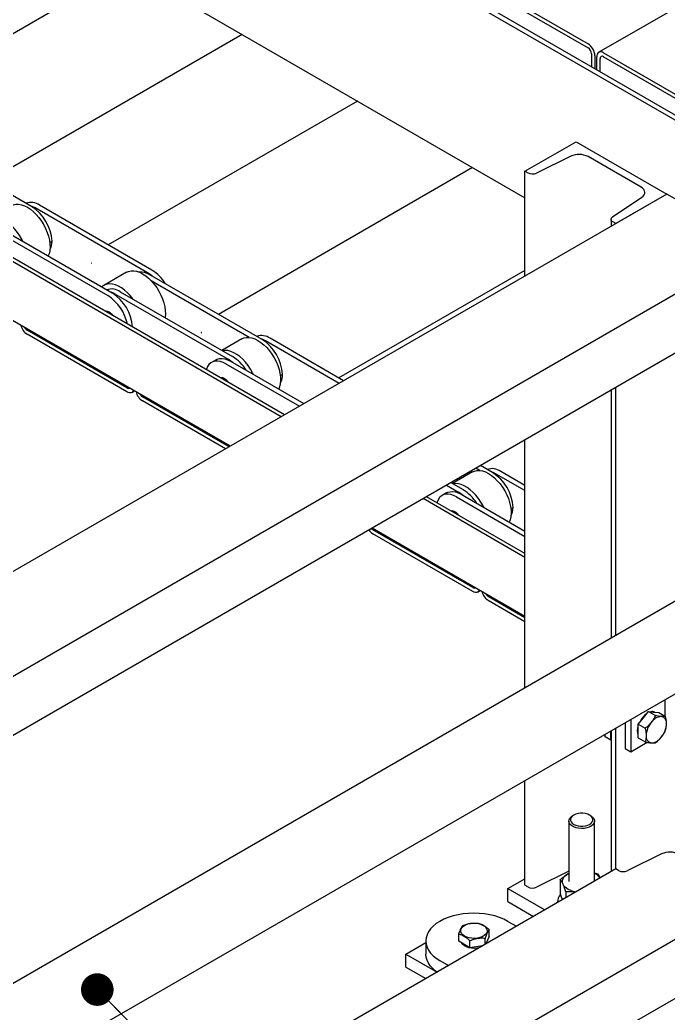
# Model space of a CAD drawing. Header units: millimetres. Extents: x 0 to 11880, y 0 to 8400.
# Drawn here: x 5595 to 5999, y 932 to 1551 of the extents above; entities that cross this region are included whole.
import ezdxf

# ---------------------------------------------------------------- set-up
doc = ezdxf.new("R2010")
doc.units = ezdxf.units.MM
doc.header["$LTSCALE"] = 20
doc.layers.add('ANNOTAZIONI', color=7, linetype='Continuous')
doc.styles.get("Standard").update_dxf_attribs({"font": 'arial.ttf'})
doc.dimstyles.new('SLDDIMSTYLE1', dxfattribs={"dimtxt": 0.18, "dimasz": 20.32, "dimexe": 0, "dimexo": 0.0625, "dimgap": 0, "dimtad": 0, "dimtih": 1, "dimtoh": 1, "dimdec": 0, "dimrnd": 1e-09, "dimzin": 0, "dimdsep": 46, "dimtxsty": 'Standard', "dimblk1": 'DOT', "dimblk2": 'DOT', "dimsah": 1, "dimcen": 0.09, "dimadec": 0, "dimazin": 0, "dimtfac": 20.32, "dimtdec": 0, "dimtofl": 0, "dimtmove": 0, "dimatfit": 3, "dimldrblk": 'DOT', "dimfxl": 1, "dimfrac": 2, "dimtolj": 1, "dimtzin": 0, "dimarcsym": 0})

# ---------------------------------------------------------------- blocks, each defined once
blk = doc.blocks.new('_Dot')
at = {"color": 0, "linetype": 'ByBlock', "lineweight": -2}
blk.add_line((-0.5, 0), (-1, 0), dxfattribs=at)
at = {"color": 0, "linetype": 'ByBlock', "const_width": 0.5}
blk.add_lwpolyline([(-0.25, 0, 1), (0.25, 0, 1)], format="xyb", close=True, dxfattribs=at)

msp = doc.modelspace()

# ---------------------------------------------------------------- linework, layer by layer
at = {"color": 7, "linetype": 'Continuous', "lineweight": 25}
for p, q in [((6015.54, 1481.46), (2787.6, 3344.91)), ((6018.37, 1483.09), (2790.43, 3346.54)), ((4940.74, 1999.61), (5909.48, 1440.37)), ((5759.65, 1305.15), (4940.74, 1777.9)), ((5757.56, 1303.95), (4940.74, 1775.49)), ((5725.74, 1285.58), (4940.74, 1738.75)), ((6224.11, 1686.17), (5955.41, 1531.06)), ((5661.31, 1583.63), (5506.09, 1494.02)), ((5886.57, 1572.23), (5948.79, 1536.31)), ((5886.57, 1569.78), (5948.79, 1533.86)), ((5733.15, 1542.15), (5574.75, 1450.71)), ((5950.91, 1530.19), (5950.91, 1522.03)), ((5953.04, 1528.96), (5953.04, 1520.81)), ((5958.41, 1530.76), (6020.63, 1494.84)), ((5954.17, 1520.15), (5954.17, 1528.31)), ((5956.29, 1518.93), (5956.29, 1527.08)), ((5958.41, 1528.31), (6020.63, 1492.39)), ((5805, 1500.68), (5649.77, 1411.07)), ((5601.96, 1435), (5531.95, 1475.41)), ((5909.48, 1456.96), (5941.3, 1475.33)), ((5941.3, 1475.33), (5997.86, 1442.67)), ((5938.02, 1466.31), (5916.67, 1455.81)), ((5981.81, 1447.04), (5948.86, 1466.06)), ((5876.84, 1459.21), (5718.43, 1367.76)), ((5911.25, 1455.93), (5909.48, 1456.96)), ((5909.48, 1391.65), (5909.48, 1456.96)), ((5997.86, 1442.67), (5203.78, 984.26)), ((5997.86, 1442.67), (5966.04, 1424.3)), ((6054.43, 1410.02), (5997.86, 1442.67)), ((5964.05, 1428.46), (5982.24, 1440.78)), ((5674.15, 1393.73), (5604.15, 1434.14)), ((5676.98, 1395.36), (5606.98, 1435.78)), ((5963.1, 1426.96), (5963.1, 1422.6)), ((5966.04, 1424.3), (5964.27, 1425.33)), ((5579.4, 1419.85), (5649.4, 1379.45)), ((5582.23, 1421.49), (5652.23, 1381.08)), ((5613.31, 1412.58), (5614.68, 1413.37)), ((6054.43, 1410.02), (5260.35, 951.6)), ((5661.18, 1393.99), (5647.04, 1385.82)), ((5909.48, 1395.1), (5793.46, 1328.12)), ((5745.64, 1352.05), (5675.64, 1392.47)), ((5737.65, 1353.4), (5676.56, 1388.67)), ((5657.26, 1381.85), (5727.25, 1341.44)), ((5654.43, 1380.22), (5724.42, 1339.81)), ((5649.33, 1369.54), (5648.73, 1369.19)), ((5661.42, 1321.88), (5599.2, 1357.8)), ((6022.61, 1354.9), (5292.17, 933.23)), ((5661.42, 1319.43), (5599.2, 1355.35)), ((5733.02, 1352.51), (5720.55, 1345.31)), ((5793.62, 1324.76), (5747.83, 1351.2)), ((5796.45, 1326.4), (5750.66, 1352.83)), ((5716.92, 1339.43), (5714.09, 1337.8)), ((5725.92, 1338.54), (5771.7, 1312.11)), ((5723.09, 1336.91), (5768.87, 1310.48)), ((5721.18, 1328.06), (5720.57, 1327.71)), ((5757, 1329.63), (5758.36, 1330.42)), ((5664.42, 1319.13), (5666.02, 1320.05)), ((5963.1, 1320.55), (5963.1, 1166.03)), ((5966.04, 1167.73), (5966.04, 1322.25)), ((5725.02, 1285.16), (5671.04, 1316.33)), ((5722.9, 1283.94), (5671.04, 1313.88)), ((5909.48, 1135.07), (5909.48, 1289.59)), ((5876.71, 1269.57), (5864.23, 1262.36)), ((5881.33, 1270.45), (5878.83, 1271.9)), ((5889.32, 1269.11), (5881.66, 1273.53)), ((5909.48, 1261.15), (5894.34, 1269.88)), ((5863.27, 1262.92), (5870.93, 1258.5)), ((5909.48, 1257.88), (5891.52, 1268.25)), ((5860.45, 1261.29), (5868.11, 1256.86)), ((5909.48, 1216.25), (5845.96, 1252.92)), ((5909.48, 1218.66), (5848.04, 1254.13)), ((5860.6, 1256.48), (5857.77, 1254.85)), ((5866.77, 1253.96), (5909.48, 1229.31)), ((5869.6, 1255.59), (5909.48, 1232.57)), ((5864.86, 1245.12), (5864.25, 1244.77)), ((5900.68, 1246.68), (5902.05, 1247.47)), ((5909.48, 1179.51), (5814.13, 1234.55)), ((5876.95, 1197.46), (5814.72, 1233.38)), ((5876.95, 1195.01), (5814.72, 1230.93)), ((6056.22, 1219.78), (5385.5, 832.59)), ((5879.95, 1194.71), (5881.55, 1195.63)), ((5909.48, 1178.68), (5886.56, 1191.91)), ((5909.48, 1176.23), (5886.56, 1189.46)), ((5402.57, 784.71), (6081.21, 1176.48)), ((5996.63, 1127.65), (5996.63, 1117.42)), ((5975.42, 1115.41), (5975.42, 1095.21)), ((5980.09, 1112.27), (5983.27, 1116.23)), ((5983.27, 1116.23), (5986.45, 1120.19)), ((5986.45, 1120.19), (5990.76, 1117.7)), ((5986.45, 1120.19), (5989.63, 1119.91)), ((5989.63, 1119.91), (5992.82, 1119.62)), ((5992.82, 1119.62), (5997.13, 1117.13)), ((5962.96, 1102.4), (5962.96, 1108.21)), ((5963.1, 1108.29), (5963.1, 1020.46)), ((5966.04, 1022.16), (5966.04, 1109.99)), ((5971.96, 1113.41), (5971.96, 1097.21)), ((5980.09, 1112.27), (5984.4, 1109.79)), ((5980.09, 1108.03), (5980.09, 1112.27)), ((5980.09, 1103.79), (5980.09, 1108.03)), ((5959.5, 1104.41), (5959.5, 1106.21)), ((5962.96, 1102.4), (5959.5, 1104.41)), ((5963.1, 1102.5), (5962.96, 1102.4)), ((5980.09, 1103.79), (5984.4, 1101.3)), ((5996.45, 1107.35), (5996.63, 1107.46)), ((5996.63, 1107.71), (5996.63, 1107.46)), ((5971.96, 1097.21), (5975.42, 1095.21)), ((5975.42, 1095.21), (5985.58, 1101.07)), ((5909.48, 1011.94), (5909.48, 1077.34)), ((5939.88, 1055.63), (5939.17, 1055.22)), ((5950.49, 1055.22), (5949.78, 1055.63)), ((6127.65, 1050.14), (5430.05, 647.42)), ((5936.83, 1051.96), (5936.83, 1014.31)), ((5952.83, 1014.53), (5952.83, 1051.96)), ((6160.32, 1032.25), (5442.21, 617.7)), ((5994.59, 1031.51), (5973.24, 1021.01)), ((5966.04, 1022.16), (5435.87, 716.09)), ((5967.82, 1021.13), (5966.04, 1022.16)), ((5898.87, 1009.9), (5909.48, 1016.03)), ((5936.83, 1020.71), (5916.67, 1010.8)), ((5931.45, 1015.51), (5931.45, 1006.64)), ((5936.35, 1019.21), (5936.83, 1019.48)), ((5936.35, 1019.21), (5936.83, 1019.47)), ((5952.83, 1019.73), (5954.63, 1019.1)), ((5956.49, 1016.64), (5955.98, 1016.94)), ((5898.87, 1009.9), (5921.84, 996.64)), ((5898.87, 1001.74), (5898.87, 1009.9)), ((5911.25, 1010.92), (5909.48, 1011.94)), ((5935.03, 1007.78), (5935.03, 1004.25)), ((5898.87, 1001.74), (5914.77, 992.56)), ((5929.83, 1002.15), (5929.83, 1001.25)), ((5887.14, 979.97), (5887.14, 984.33)), ((5898.87, 989.48), (5904.16, 986.43)), ((5868.17, 977.04), (5868.17, 981.39)), ((5884.6, 975.14), (5884.6, 978.85)), ((5887.14, 979.97), (5885, 975.37)), ((5835.23, 969.07), (5847.66, 976.25)), ((5847.66, 977.24), (5847.66, 969.07)), ((5875.12, 973.03), (5868.17, 977.04)), ((5875.12, 973.03), (5875.12, 977.39)), ((5883.08, 974.26), (5875.12, 973.03)), ((5835.23, 969.07), (5854.66, 957.86)), ((5835.23, 960.91), (5835.23, 969.07)), ((5835.23, 960.91), (5847.59, 953.77)), ((5856.44, 964.99), (5861.73, 961.94))]:
    msp.add_line(p, q, dxfattribs=at)
at = {"color": 7, "linetype": 'Continuous', "lineweight": 25, "flags": 128}
for points in [[(5982.24, 1440.78), (5983.1, 1441.48), (5983.71, 1442.27), (5984.07, 1443.1), (5984.15, 1443.96), (5983.95, 1444.81), (5983.48, 1445.63), (5982.76, 1446.38), (5981.81, 1447.04)], [(5589.34, 1435.46), (5590.57, 1436.02), (5592.13, 1436.35), (5593.82, 1436.36), (5595.6, 1436.05), (5597.45, 1435.41), (5599.34, 1434.47)], [(5599.34, 1434.47), (5601.22, 1433.24), (5603.08, 1431.73), (5604.86, 1429.99), (5606.55, 1428.03), (5608.1, 1425.9), (5609.5, 1423.62), (5610.72, 1421.25), (5611.74, 1418.83), (5612.54, 1416.39), (5613.1, 1413.98), (5613.41, 1411.65), (5613.47, 1409.43), (5613.28, 1407.37), (5612.85, 1405.5), (5612.3, 1404.13)], [(5604.15, 1434.14), (5602.37, 1435.03), (5601.17, 1435.45)], [(5596.51, 1413.24), (5596, 1414.28), (5594.68, 1416.61), (5593.2, 1418.82), (5591.58, 1420.87), (5589.84, 1422.72), (5588.01, 1424.35), (5586.14, 1425.72), (5584.25, 1426.82), (5582.38, 1427.61), (5580.56, 1428.08), (5578.82, 1428.23), (5577.21, 1428.06)], [(5964.27, 1425.33), (5963.79, 1425.66), (5963.43, 1426.03), (5963.2, 1426.44), (5963.1, 1426.87), (5963.14, 1427.3), (5963.32, 1427.71), (5963.63, 1428.11), (5964.05, 1428.46)], [(5639.08, 1399.69), (5639.08, 1399.65), (5639.1, 1399.62), (5639.12, 1399.59), (5639.15, 1399.57), (5639.18, 1399.56), (5639.2, 1399.56), (5639.21, 1399.58), (5639.22, 1399.61), (5639.21, 1399.64), (5639.2, 1399.68), (5639.18, 1399.71), (5639.15, 1399.73), (5639.12, 1399.74), (5639.1, 1399.73), (5639.08, 1399.72), (5639.08, 1399.69)], [(5661.18, 1393.99), (5662.42, 1394.54), (5663.97, 1394.88), (5665.66, 1394.89), (5667.44, 1394.57), (5669.3, 1393.94), (5671.18, 1393)], [(5671.18, 1393), (5673.07, 1391.76), (5674.92, 1390.26), (5676.7, 1388.51), (5678.39, 1386.56), (5679.95, 1384.42), (5681.35, 1382.15), (5682.57, 1379.78), (5683.58, 1377.35), (5684.38, 1374.92), (5684.94, 1372.51), (5685.25, 1370.18), (5685.32, 1367.96), (5685.13, 1365.9), (5685.11, 1365.77)], [(5677.13, 1391.6), (5675.93, 1392.56), (5674.15, 1393.73)], [(5665.03, 1377.36), (5663.42, 1379.4), (5661.68, 1381.25), (5659.86, 1382.88), (5657.98, 1384.25), (5656.09, 1385.34), (5654.22, 1386.13), (5652.4, 1386.61), (5650.66, 1386.76), (5649.04, 1386.59), (5647.55, 1386.09), (5646.24, 1385.28), (5645.73, 1384.83)], [(5654.43, 1380.22), (5652.65, 1381.1), (5651.45, 1381.53)], [(5707.74, 1356.38), (5707.74, 1356.34), (5707.76, 1356.31), (5707.78, 1356.28), (5707.81, 1356.26), (5707.84, 1356.25), (5707.86, 1356.25), (5707.87, 1356.27), (5707.88, 1356.3), (5707.87, 1356.33), (5707.86, 1356.37), (5707.84, 1356.4), (5707.81, 1356.42), (5707.78, 1356.43), (5707.76, 1356.42), (5707.74, 1356.41), (5707.74, 1356.38)], [(5733.02, 1352.51), (5734.26, 1353.07), (5735.82, 1353.4), (5737.5, 1353.41), (5739.29, 1353.1), (5741.14, 1352.47), (5743.02, 1351.52)], [(5743.02, 1351.52), (5744.91, 1350.29), (5746.76, 1348.79), (5748.54, 1347.04), (5750.23, 1345.08), (5751.79, 1342.95), (5753.19, 1340.68), (5754.41, 1338.31), (5755.43, 1335.88), (5756.22, 1333.44), (5756.78, 1331.04), (5757.09, 1328.7), (5757.16, 1326.49), (5756.97, 1324.43), (5756.53, 1322.56), (5755.99, 1321.18)], [(5747.83, 1351.2), (5746.05, 1352.08), (5744.85, 1352.51)], [(5689.36, 1345.73), (5689.35, 1345.76), (5689.36, 1345.79), (5689.37, 1345.81), (5689.4, 1345.82), (5689.42, 1345.81)], [(5740.19, 1330.3), (5739.68, 1331.34), (5738.37, 1333.66), (5736.88, 1335.87), (5735.26, 1337.92), (5733.52, 1339.78), (5731.7, 1341.41), (5729.83, 1342.78), (5727.94, 1343.87), (5726.06, 1344.66), (5724.24, 1345.13), (5722.5, 1345.29), (5720.89, 1345.12)], [(5723.09, 1336.91), (5721.31, 1337.79), (5719.56, 1338.37), (5717.89, 1338.63), (5716.32, 1338.56), (5714.87, 1338.18), (5713.6, 1337.48), (5712.5, 1336.48), (5711.62, 1335.2), (5710.96, 1333.67), (5710.85, 1333.32)], [(5716.92, 1339.43), (5717.7, 1339.81), (5719.14, 1340.2), (5720.72, 1340.26), (5722.39, 1340), (5724.14, 1339.42), (5725.92, 1338.54)], [(5727.4, 1337.68), (5726.2, 1338.64), (5724.42, 1339.81)], [(5665.43, 1320.4), (5665.34, 1320.19), (5664.95, 1319.57), (5664.42, 1319.13), (5663.78, 1318.89), (5663.04, 1318.86), (5662.25, 1319.04), (5661.42, 1319.43)], [(5876.71, 1269.57), (5877.94, 1270.12), (5879.5, 1270.46), (5881.19, 1270.47), (5882.97, 1270.15), (5884.82, 1269.52), (5886.71, 1268.58)], [(5891.52, 1268.25), (5889.74, 1269.13), (5888.54, 1269.56)], [(5886.71, 1268.58), (5888.59, 1267.34), (5890.44, 1265.84), (5892.23, 1264.09), (5893.91, 1262.14), (5895.47, 1260), (5896.87, 1257.73), (5898.09, 1255.36), (5899.11, 1252.93), (5899.9, 1250.5), (5900.46, 1248.09), (5900.78, 1245.76), (5900.84, 1243.54), (5900.65, 1241.48), (5900.21, 1239.61), (5899.67, 1238.23)], [(5860.6, 1256.48), (5861.39, 1256.86), (5862.83, 1257.25), (5864.4, 1257.31), (5866.08, 1257.05), (5867.82, 1256.48), (5869.6, 1255.59)], [(5883.88, 1247.35), (5883.36, 1248.39), (5882.05, 1250.72), (5880.57, 1252.92), (5878.94, 1254.97), (5877.2, 1256.83), (5875.38, 1258.46), (5873.51, 1259.83), (5871.62, 1260.92), (5869.75, 1261.71), (5867.93, 1262.19), (5866.19, 1262.34), (5864.57, 1262.17)], [(5871.08, 1254.74), (5869.89, 1255.69), (5868.11, 1256.86)], [(5866.77, 1253.96), (5864.99, 1254.84), (5863.25, 1255.42), (5861.57, 1255.68), (5860, 1255.62), (5858.56, 1255.23), (5857.28, 1254.53), (5856.19, 1253.54), (5855.3, 1252.26), (5854.64, 1250.72), (5854.54, 1250.37)], [(5880.95, 1195.98), (5880.87, 1195.77), (5880.47, 1195.15), (5879.95, 1194.71), (5879.3, 1194.47), (5878.57, 1194.44), (5877.78, 1194.62), (5876.95, 1195.01)], [(5979.66, 1108.28), (5979.79, 1109.83), (5980.09, 1111.16)], [(5980.09, 1105.88), (5979.79, 1106.87), (5979.66, 1108.28)], [(5950.49, 1055.22), (5951.57, 1054.44), (5952.34, 1053.55), (5952.76, 1052.58), (5952.8, 1051.58), (5952.48, 1050.6), (5951.79, 1049.68), (5950.79, 1048.87), (5949.5, 1048.21), (5947.99, 1047.71), (5946.34, 1047.42), (5944.61, 1047.34), (5942.9, 1047.47), (5941.28, 1047.82), (5939.82, 1048.36), (5938.6, 1049.06), (5937.66, 1049.9), (5937.07, 1050.84), (5936.83, 1051.83), (5936.97, 1052.83), (5937.48, 1053.78), (5938.33, 1054.65), (5939.17, 1055.22)], [(5949.78, 1055.63), (5948.55, 1056.19), (5947.14, 1056.59), (5945.61, 1056.79), (5944.05, 1056.79), (5942.52, 1056.59), (5941.11, 1056.19), (5939.88, 1055.63), (5938.9, 1054.92), (5938.22, 1054.11), (5937.87, 1053.23), (5937.87, 1052.32), (5938.22, 1051.44), (5938.9, 1050.62), (5939.88, 1049.92), (5941.11, 1049.35), (5942.52, 1048.96), (5944.05, 1048.76), (5945.61, 1048.76), (5947.14, 1048.96), (5948.55, 1049.35), (5949.78, 1049.92), (5950.76, 1050.62), (5951.44, 1051.44), (5951.79, 1052.32), (5951.79, 1053.23), (5951.44, 1054.11), (5950.76, 1054.92), (5949.78, 1055.63)], [(5933.24, 1012.52), (5932.93, 1013.41), (5932.83, 1014.31), (5932.93, 1015.22), (5933.24, 1016.11), (5933.74, 1016.97), (5934.44, 1017.78), (5935.31, 1018.53), (5936.35, 1019.21)], [(5941.07, 1007.74), (5940.24, 1007.91), (5938.83, 1008.31), (5937.53, 1008.82), (5936.35, 1009.42), (5935.31, 1010.1), (5934.44, 1010.85), (5933.74, 1011.66), (5933.24, 1012.52)], [(5898.87, 989.48), (5896.36, 990.78), (5893.62, 991.9), (5890.67, 992.84), (5887.56, 993.58), (5884.33, 994.12), (5881.01, 994.45), (5877.66, 994.56), (5874.3, 994.45), (5870.98, 994.12), (5867.75, 993.58), (5864.64, 992.84), (5861.69, 991.9), (5858.95, 990.78), (5856.44, 989.48)], [(5856.44, 989.48), (5854.2, 988.03), (5852.25, 986.45), (5850.63, 984.75), (5849.34, 982.96), (5848.41, 981.09), (5847.84, 979.18), (5847.66, 977.24), (5847.84, 975.3), (5848.41, 973.38), (5849.34, 971.52), (5850.63, 969.72), (5852.25, 968.02), (5854.2, 966.44), (5856.44, 964.99)], [(5871.84, 980.25), (5870.75, 981.02), (5869.97, 981.9), (5869.53, 982.86), (5869.44, 983.85), (5869.7, 984.84), (5870.32, 985.76), (5871.26, 986.6), (5872.48, 987.3), (5873.92, 987.84), (5875.53, 988.2), (5877.22, 988.35), (5878.94, 988.3), (5880.61, 988.04), (5882.14, 987.59), (5883.48, 986.97), (5884.56, 986.19), (5885.34, 985.31), (5885.79, 984.35), (5885.88, 983.36), (5885.61, 982.38), (5884.99, 981.45), (5884.05, 980.62), (5882.84, 979.91), (5881.39, 979.37), (5879.79, 979.02), (5878.09, 978.86), (5876.37, 978.91), (5874.71, 979.17), (5873.17, 979.62), (5871.84, 980.25)], [(5880.94, 973.02), (5879.59, 972.76), (5877.87, 972.62), (5876.15, 972.7), (5874.49, 972.99), (5872.99, 973.49), (5871.7, 974.15), (5870.69, 974.96), (5870.01, 975.88), (5869.94, 976.02)], [(5885.59, 976.63), (5885.42, 976.12), (5885.05, 975.47)], [(5854.73, 957.9), (5854.2, 958.27), (5852.25, 959.86), (5850.63, 961.56), (5849.34, 963.35), (5848.41, 965.22), (5847.84, 967.13), (5847.66, 969.07)]]:
    msp.add_lwpolyline(points, dxfattribs=at)
at = {"color": 7, "linetype": 'Continuous', "lineweight": 25}
for centre, radius, start, end in [((5943.82, 1528.54), 9.22, 2.60548, 57.39452), ((5946.31, 1529.98), 4.61, 2.60548, 57.39452), ((5956.75, 1528.73), 2.62, 50.79671, 189.21404), ((5957.58, 1527.29), 1.31, 50.79671, 189.21404), ((5943.18, 1455.01), 12.42, 62.79205, 114.56881), ((5914.09, 1461.46), 6.21, 242.79205, 294.56881), ((5601.62, 1428.23), 9.26, 54.64149, 109.32166), ((5587.05, 1411.67), 27.68, 3.50348, 57.41561), ((5603.68, 1413.23), 11, 331.81763, 0.69499), ((5669.9, 1383.7), 10.47, 56.81958, 95.79064), ((5663.37, 1373.52), 25.74, 31.14332, 58.07671), ((5651.9, 1374.3), 9.26, 54.64149, 109.32166), ((5637.25, 1357.69), 27.77, 4.4009, 57.35768), ((5634.15, 1355.83), 28.11, 12.13204, 57.14754), ((5648.63, 1366.66), 2.98, 55.54399, 101.47595), ((5646.29, 1362.59), 7.67, 34.58883, 58.27026), ((5604.36, 1363.27), 9.46, 194.28318, 236.93252), ((5601.6, 1361.59), 4.49, 207.02991, 237.57619), ((5745.3, 1345.28), 9.26, 54.64149, 109.32166), ((5730.73, 1328.73), 27.68, 3.50348, 57.41561), ((5689.36, 1345.69), 0.136, 346.78367, 60.51887), ((5713.64, 1319.6), 25.74, 31.14332, 58.07671), ((5720.48, 1325.18), 2.98, 55.54399, 101.47595), ((5718.13, 1321.12), 7.67, 34.58883, 58.27026), ((5747.36, 1330.29), 11, 331.81763, 0.69499), ((5662.28, 1323.03), 1.44, 233.23182, 300.39119), ((5676.2, 1321.8), 9.46, 194.28318, 236.93252), ((5673.44, 1320.11), 4.49, 207.02991, 237.57619), ((5888.99, 1262.33), 9.26, 54.64149, 109.32166), ((5874.42, 1245.78), 27.68, 3.50348, 57.41561), ((5857.33, 1236.65), 25.74, 31.14332, 58.07671), ((5864.16, 1242.24), 2.98, 55.54399, 101.47595), ((5861.81, 1238.17), 7.67, 34.58883, 58.27026), ((5891.04, 1247.34), 11, 331.81763, 0.69499), ((5819.15, 1238.07), 8.4, 213.73166, 238.24392), ((5816.76, 1236.74), 3.93, 218.57539, 238.7968), ((5877.81, 1198.61), 1.44, 233.23182, 300.39119), ((5891.72, 1197.38), 9.46, 194.28318, 236.93252), ((5888.97, 1195.69), 4.49, 207.02991, 237.57619), ((5993.44, 1107.78), 13.72, 125.69645, 156.71441), ((5988.83, 1116.54), 3.64, 65.38336, 104.3976), ((5995, 1108.89), 8.21, 93.42954, 146.56509), ((5993.79, 1113.2), 3.96, 350.74812, 79.45322), ((5998.77, 1104.58), 13.81, 140.22793, 177.36071), ((5983.9, 1113.2), 13.81, 320.22793, 357.36071), ((5988.87, 1104.58), 3.96, 170.74812, 259.45322), ((5987.66, 1108.89), 8.21, 273.42954, 326.56509), ((5999.75, 1020.21), 12.42, 62.79205, 114.56881), ((5949.42, 1012.19), 8.05, 32.30669, 64.93893), ((5970.66, 1026.66), 6.21, 242.79205, 294.56881), ((5914.09, 1016.44), 6.21, 242.79205, 294.56881), ((5935.73, 1002.05), 5.88, 134.90292, 187.37476)]:
    msp.add_arc(centre, radius, start, end, dxfattribs=at)
for points, knots in [([(5990.76, 1117.7), (5990.4, 1116.97), (5989.68, 1115.49), (5988.66, 1114.11), (5988.15, 1113.42)], [0, 0, 0, 0, 0.495458, 1, 1, 1, 1]), ([(5994.51, 1117.09), (5994.44, 1117.1), (5993.86, 1117.15), (5992.66, 1117.32), (5991.4, 1117.57), (5990.76, 1117.7)], [0, 0, 0, 0, 0.07009, 0.530784, 1, 1, 1, 1]), ([(5997.13, 1117.13), (5996.77, 1117.09), (5996.05, 1117), (5995.03, 1117.06), (5994.51, 1117.09)], [0, 0, 0, 0, 0.495458, 1, 1, 1, 1]), ([(5997.69, 1112.56), (5997.69, 1112.88), (5997.66, 1114.33), (5997.36, 1115.91), (5997.13, 1117.13)], [0, 0, 0, 0, 0.220364, 1, 1, 1, 1]), ([(5988.15, 1113.42), (5988.07, 1113.32), (5987.5, 1112.62), (5986.3, 1111.35), (5985.03, 1110.31), (5984.4, 1109.79)], [0, 0, 0, 0, 0.07009, 0.530784, 1, 1, 1, 1]), ([(5984.4, 1109.79), (5984.63, 1108.56), (5984.94, 1106.98), (5984.96, 1105.53), (5984.97, 1105.21)], [0, 0, 0, 0, 0.779636, 1, 1, 1, 1]), ([(5994.51, 1104.36), (5994.59, 1104.46), (5995.15, 1105.17), (5996.11, 1106.58), (5996.78, 1107.95), (5997.13, 1108.65)], [0, 0, 0, 0, 0.07009, 0.530784, 1, 1, 1, 1]), ([(5997.13, 1108.65), (5997.19, 1108.88), (5997.53, 1110.07), (5997.62, 1111.45), (5997.69, 1112.56)], [0, 0, 0, 0, 0.196353, 1, 1, 1, 1]), ([(5984.97, 1105.21), (5984.89, 1104.1), (5984.8, 1102.72), (5984.46, 1101.53), (5984.4, 1101.3)], [0, 0, 0, 0, 0.8036473, 1, 1, 1, 1]), ([(5990.76, 1100.73), (5991.44, 1101.28), (5992.8, 1102.39), (5993.94, 1103.7), (5994.51, 1104.36)], [0, 0, 0, 0, 0.495458, 1, 1, 1, 1]), ([(5984.4, 1101.3), (5985.07, 1101.16), (5986.44, 1100.88), (5987.58, 1100.75), (5988.15, 1100.69)], [0, 0, 0, 0, 0.495458, 1, 1, 1, 1]), ([(5988.15, 1100.69), (5988.22, 1100.68), (5988.79, 1100.63), (5989.74, 1100.61), (5990.42, 1100.69), (5990.76, 1100.73)], [0, 0, 0, 0, 0.07009, 0.530784, 1, 1, 1, 1]), ([(5931.45, 1015.51), (5931.86, 1015.88), (5933.45, 1017.31), (5935.11, 1018.4), (5936.35, 1019.21)], [0, 0, 0, 0, 0.257551, 1, 1, 1, 1]), ([(5933.24, 1012.52), (5933.2, 1012.61), (5932.88, 1013.3), (5932.27, 1014.41), (5931.72, 1015.14), (5931.45, 1015.51)], [0, 0, 0, 0, 0.0700986, 0.5307888, 1, 1, 1, 1]), ([(5954.63, 1019.1), (5954.92, 1018.72), (5955.44, 1018.04), (5955.98, 1016.96), (5956.22, 1016.49)], [0, 0, 0, 0, 0.556984, 1, 1, 1, 1]), ([(5935.03, 1007.78), (5934.74, 1008.65), (5934.15, 1010.41), (5933.55, 1011.81), (5933.24, 1012.52)], [0, 0, 0, 0, 0.495458, 1, 1, 1, 1]), ([(5931.45, 1006.64), (5931.74, 1005.76), (5932.18, 1004.41), (5932.64, 1003.34), (5932.8, 1002.97)], [0, 0, 0, 0, 0.65347, 1, 1, 1, 1]), ([(5941.02, 1007.71), (5940.05, 1007.8), (5938.02, 1008), (5936.06, 1007.86), (5935.03, 1007.78)], [0, 0, 0, 0, 0.476021, 1, 1, 1, 1]), ([(5868.17, 981.39), (5868.4, 982.05), (5868.84, 983.37), (5869.5, 984.92), (5870.13, 986.09), (5870.52, 986.61), (5870.72, 986.87)], [0, 0, 0, 0, 0.264605, 0.534948, 0.765343, 1, 1, 1, 1]), ([(5870.72, 986.87), (5871.54, 987.17), (5873.2, 987.79), (5875.67, 988.31), (5878.02, 988.48), (5879.47, 988.38), (5880.2, 988.33)], [0, 0, 0, 0, 0.264605, 0.534948, 0.765343, 1, 1, 1, 1]), ([(5880.2, 988.33), (5881.03, 988.09), (5882.43, 987.68), (5884.49, 986.49), (5885.97, 985.37), (5886.84, 984.59), (5887.14, 984.33)], [0, 0, 0, 0, 0.364261, 0.613545, 0.869551, 1, 1, 1, 1]), ([(5887.14, 984.33), (5886.92, 984.03), (5886.47, 983.43), (5885.81, 982.14), (5885.18, 980.59), (5884.79, 979.43), (5884.6, 978.85)], [0, 0, 0, 0, 0.264605, 0.534948, 0.765343, 1, 1, 1, 1]), ([(5875.12, 977.39), (5874.82, 977.65), (5873.96, 978.42), (5872.48, 979.54), (5870.43, 980.73), (5869.01, 981.15), (5868.17, 981.39)], [0, 0, 0, 0, 0.13045, 0.380043, 0.635738, 1, 1, 1, 1]), ([(5884.6, 978.85), (5883.77, 978.9), (5882.11, 979.01), (5879.64, 978.76), (5877.29, 978.2), (5875.84, 977.66), (5875.12, 977.39)], [0, 0, 0, 0, 0.264605, 0.534948, 0.765343, 1, 1, 1, 1])]:
    msp.add_open_spline(points, degree=3, knots=knots, dxfattribs=at)

# ---------------------------------------------------------------- leaders
at = {"layer": 'ANNOTAZIONI'}
msp.add_leader([(5642.91, 946.95), (6023.08, 564.65), (6148.08, 564.65)], dimstyle='SLDDIMSTYLE1', dxfattribs=at)

doc.saveas('drawing.dxf')
